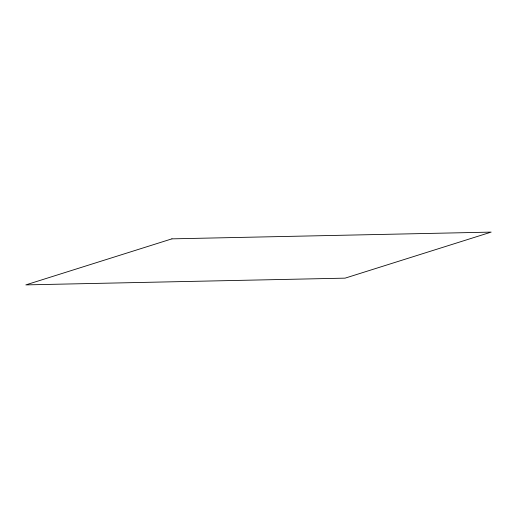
<?xml version="1.0" encoding="UTF-8"?>
<svg xmlns="http://www.w3.org/2000/svg" width="517" height="517" viewBox="0 0 517 517"><rect width="100%" height="100%" fill="white"/><g stroke="black" fill="none" stroke-linecap="round" stroke-linejoin="round"><path stroke-width="0.78" d="M171.915 238.854L25.85 284.886L345.085 278.146L491.15 232.114L171.915 238.854"/></g></svg>
